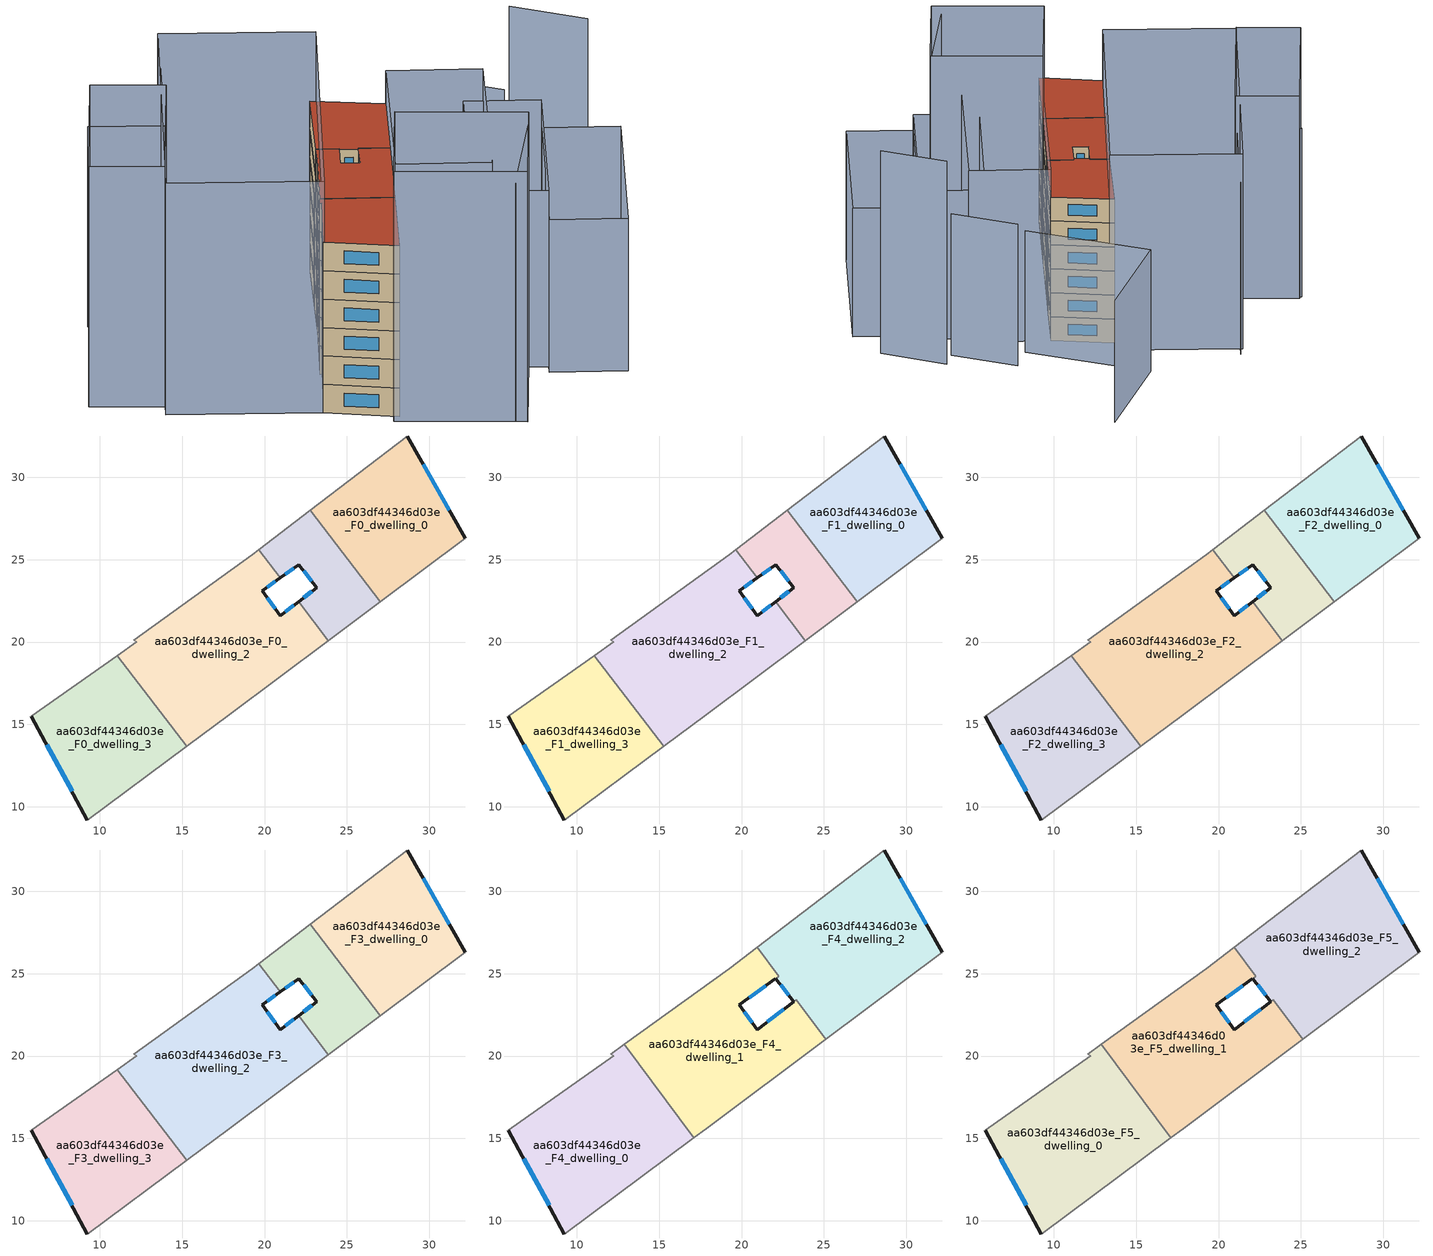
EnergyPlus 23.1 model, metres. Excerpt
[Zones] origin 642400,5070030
aa603df44346d03e_F0_dwelling_0
 floor ground (EU_floor_Construction): 28.67,32.51 32.17,26.3 27.02,22.45 22.78,27.99 z0
 wall outside (EU_wall_Construction): 32.17,26.3 28.67,32.51 z0:3
 wall adiabatic (EU_wall_Construction): 27.02,22.45 32.17,26.3 / 28.67,32.51 22.78,27.99 z0:3
 wall to aa603df44346d03e_F0_dwelling_1 (EU_wall_Construction): 22.78,27.99 27.02,22.45 z0:3
 window (EU_Window_Construction): 31.21,28.01 29.64,30.8 z0.83:2.17
aa603df44346d03e_F0_dwelling_1
 floor ground (EU_floor_Construction): 22.78,27.99 27.02,22.45 23.87,20.09 22.06,22.45 23.17,23.3 22.06,24.7 20.96,23.9 19.65,25.6 z0
 wall outside (EU_wall_Construction): 20.96,23.9 22.06,24.7 23.17,23.3 22.06,22.45 z0:3
 wall adiabatic (EU_wall_Construction): 22.78,27.99 19.65,25.6 / 23.87,20.09 27.02,22.45 z0:3
 wall to aa603df44346d03e_F0_dwelling_2 (EU_wall_Construction): 19.65,25.6 20.96,23.9 / 22.06,22.45 23.87,20.09 z0:3
 window (EU_Window_Construction): 22.37,24.32 22.86,23.69 / 21.26,24.12 21.76,24.48 / 22.86,23.07 22.37,22.68 z0.83:2.17
aa603df44346d03e_F0_dwelling_2
 floor ground (EU_floor_Construction): 20.96,23.9 19.86,23.1 20.96,21.6 22.06,22.45 23.87,20.09 17.86,15.6 15.28,13.67 11.07,19.17 12.26,20 12.06,20.1 19.26,25.3 19.65,25.6 z0
 wall outside (EU_wall_Construction): 22.06,22.45 20.96,21.6 19.86,23.1 20.96,23.9 z0:3
 wall adiabatic (EU_wall_Construction): 19.65,25.6 19.26,25.3 12.06,20.1 12.26,20 11.07,19.17 / 15.28,13.67 17.86,15.6 23.87,20.09 z0:3
 wall to aa603df44346d03e_F0_dwelling_3 (EU_wall_Construction): 11.07,19.17 15.27,13.67 z0:3
 window (EU_Window_Construction): 20.16,23.32 20.66,23.68 / 20.66,22.01 20.17,22.69 / 21.76,22.22 21.27,21.83 z0.83:2.17
aa603df44346d03e_F0_dwelling_3
 floor ground (EU_floor_Construction): 11.07,19.17 15.28,13.67 9.25,9.2 5.85,15.5 z0
 wall outside (EU_wall_Construction): 5.85,15.5 9.25,9.2 z0:3
 wall adiabatic (EU_wall_Construction): 9.25,9.2 15.28,13.67 / 11.07,19.17 5.85,15.5 z0:3
 window (EU_Window_Construction): 6.79,13.77 8.32,10.93 z0.83:2.17
aa603df44346d03e_F1_dwelling_0
 floor to aa603df44346d03e_F0_dwelling_0 (EU_floor_Construction): 28.67,32.51 32.17,26.3 27.02,22.45 22.78,27.99 z3
 wall outside (EU_wall_Construction): 32.17,26.3 28.67,32.51 z3:6
 wall adiabatic (EU_wall_Construction): 27.02,22.45 32.17,26.3 / 28.67,32.51 22.78,27.99 z3:6
 wall to aa603df44346d03e_F1_dwelling_1 (EU_wall_Construction): 22.78,27.99 27.02,22.45 z3:6
 window (EU_Window_Construction): 31.21,28.01 29.64,30.8 z3.83:5.17
aa603df44346d03e_F1_dwelling_1
 floor to aa603df44346d03e_F0_dwelling_1 (EU_floor_Construction): 22.78,27.99 27.02,22.45 23.87,20.09 22.06,22.45 23.17,23.3 22.06,24.7 20.96,23.9 19.65,25.6 z3
 wall outside (EU_wall_Construction): 20.96,23.9 22.06,24.7 23.17,23.3 22.06,22.45 z3:6
 wall adiabatic (EU_wall_Construction): 22.78,27.99 19.65,25.6 / 23.87,20.09 27.02,22.45 z3:6
 wall to aa603df44346d03e_F1_dwelling_2 (EU_wall_Construction): 19.65,25.6 20.96,23.9 / 22.06,22.45 23.87,20.09 z3:6
 window (EU_Window_Construction): 22.37,24.32 22.86,23.69 / 21.26,24.12 21.76,24.48 / 22.86,23.07 22.37,22.68 z3.83:5.17
aa603df44346d03e_F1_dwelling_2
 floor to aa603df44346d03e_F0_dwelling_2 (EU_floor_Construction): 20.96,23.9 19.86,23.1 20.96,21.6 22.06,22.45 23.87,20.09 17.86,15.6 15.27,13.67 11.07,19.17 12.26,20 12.06,20.1 19.26,25.3 19.65,25.6 z3
 wall outside (EU_wall_Construction): 22.06,22.45 20.96,21.6 19.86,23.1 20.96,23.9 z3:6
 wall adiabatic (EU_wall_Construction): 19.65,25.6 19.26,25.3 12.06,20.1 12.26,20 11.07,19.17 / 15.28,13.67 17.86,15.6 23.87,20.09 z3:6
 wall to aa603df44346d03e_F1_dwelling_3 (EU_wall_Construction): 11.07,19.17 15.27,13.67 z3:6
 window (EU_Window_Construction): 20.16,23.32 20.66,23.68 / 20.66,22.01 20.17,22.69 / 21.76,22.22 21.27,21.83 z3.83:5.17
aa603df44346d03e_F1_dwelling_3
 floor to aa603df44346d03e_F0_dwelling_3 (EU_floor_Construction): 11.07,19.17 15.27,13.67 9.25,9.2 5.85,15.5 z3
 wall outside (EU_wall_Construction): 5.85,15.5 9.25,9.2 z3:6
 wall adiabatic (EU_wall_Construction): 9.25,9.2 15.28,13.67 / 11.07,19.17 5.85,15.5 z3:6
 window (EU_Window_Construction): 6.79,13.77 8.32,10.93 z3.83:5.17
aa603df44346d03e_F2_dwelling_0
 floor to aa603df44346d03e_F1_dwelling_0 (EU_floor_Construction): 28.67,32.51 32.17,26.3 27.02,22.45 22.78,27.99 z6
 wall outside (EU_wall_Construction): 32.17,26.3 28.67,32.51 z6:9
 wall adiabatic (EU_wall_Construction): 27.02,22.45 32.17,26.3 / 28.67,32.51 22.78,27.99 z6:9
 wall to aa603df44346d03e_F2_dwelling_1 (EU_wall_Construction): 22.78,27.99 27.02,22.45 z6:9
 window (EU_Window_Construction): 31.21,28.01 29.64,30.8 z6.83:8.17
aa603df44346d03e_F2_dwelling_1
 floor to aa603df44346d03e_F1_dwelling_1 (EU_floor_Construction): 22.78,27.99 27.02,22.45 23.87,20.09 22.06,22.45 23.17,23.3 22.06,24.7 20.96,23.9 19.65,25.6 z6
 wall outside (EU_wall_Construction): 20.96,23.9 22.06,24.7 23.17,23.3 22.06,22.45 z6:9
 wall adiabatic (EU_wall_Construction): 22.78,27.99 19.65,25.6 / 23.87,20.09 27.02,22.45 z6:9
 wall to aa603df44346d03e_F2_dwelling_2 (EU_wall_Construction): 19.65,25.6 20.96,23.9 / 22.06,22.45 23.87,20.09 z6:9
 window (EU_Window_Construction): 22.37,24.32 22.86,23.69 / 21.26,24.12 21.76,24.48 / 22.86,23.07 22.37,22.68 z6.83:8.17
aa603df44346d03e_F2_dwelling_2
 floor to aa603df44346d03e_F1_dwelling_2 (EU_floor_Construction): 20.96,23.9 19.86,23.1 20.96,21.6 22.06,22.45 23.87,20.09 17.86,15.6 15.27,13.67 11.07,19.17 12.26,20 12.06,20.1 19.26,25.3 19.65,25.6 z6
 wall outside (EU_wall_Construction): 22.06,22.45 20.96,21.6 19.86,23.1 20.96,23.9 z6:9
 wall adiabatic (EU_wall_Construction): 19.65,25.6 19.26,25.3 12.06,20.1 12.26,20 11.07,19.17 / 15.28,13.67 17.86,15.6 23.87,20.09 z6:9
 wall to aa603df44346d03e_F2_dwelling_3 (EU_wall_Construction): 11.07,19.17 15.27,13.67 z6:9
 window (EU_Window_Construction): 20.16,23.32 20.66,23.68 / 20.66,22.01 20.17,22.69 / 21.76,22.22 21.27,21.83 z6.83:8.17
aa603df44346d03e_F2_dwelling_3
 floor to aa603df44346d03e_F1_dwelling_3 (EU_floor_Construction): 11.07,19.17 15.27,13.67 9.25,9.2 5.85,15.5 z6
 wall outside (EU_wall_Construction): 5.85,15.5 9.25,9.2 z6:9
 wall adiabatic (EU_wall_Construction): 9.25,9.2 15.28,13.67 / 11.07,19.17 5.85,15.5 z6:9
 window (EU_Window_Construction): 6.79,13.77 8.32,10.93 z6.83:8.17
aa603df44346d03e_F3_dwelling_0
 floor to aa603df44346d03e_F2_dwelling_0 (EU_floor_Construction): 28.67,32.51 32.17,26.3 27.02,22.45 22.78,27.99 z9
 wall outside (EU_wall_Construction): 32.17,26.3 28.67,32.51 z9:12
 wall adiabatic (EU_wall_Construction): 27.02,22.45 32.17,26.3 / 28.67,32.51 22.78,27.99 z9:12
 wall to aa603df44346d03e_F3_dwelling_1 (EU_wall_Construction): 22.78,27.99 27.02,22.45 z9:12
 window (EU_Window_Construction): 31.21,28.01 29.64,30.8 z9.83:11.17
aa603df44346d03e_F3_dwelling_1
 floor to aa603df44346d03e_F2_dwelling_1 (EU_floor_Construction): 22.78,27.99 27.02,22.45 23.87,20.09 22.06,22.45 23.17,23.3 22.06,24.7 20.96,23.9 19.65,25.6 z9
 wall outside (EU_wall_Construction): 20.96,23.9 22.06,24.7 23.17,23.3 22.06,22.45 z9:12
 wall adiabatic (EU_wall_Construction): 22.78,27.99 19.65,25.6 / 23.87,20.09 27.02,22.45 z9:12
 wall to aa603df44346d03e_F3_dwelling_2 (EU_wall_Construction): 19.65,25.6 20.96,23.9 / 22.06,22.45 23.87,20.09 z9:12
 window (EU_Window_Construction): 22.37,24.32 22.86,23.69 / 21.26,24.12 21.76,24.48 / 22.86,23.07 22.37,22.68 z9.83:11.17
aa603df44346d03e_F3_dwelling_2
 floor to aa603df44346d03e_F2_dwelling_2 (EU_floor_Construction): 20.96,23.9 19.86,23.1 20.96,21.6 22.06,22.45 23.87,20.09 17.86,15.6 15.27,13.67 11.07,19.17 12.26,20 12.06,20.1 19.26,25.3 19.65,25.6 z9
 wall outside (EU_wall_Construction): 22.06,22.45 20.96,21.6 19.86,23.1 20.96,23.9 z9:12
 wall adiabatic (EU_wall_Construction): 19.65,25.6 19.26,25.3 12.06,20.1 12.26,20 11.07,19.17 / 15.28,13.67 17.86,15.6 23.87,20.09 z9:12
 wall to aa603df44346d03e_F3_dwelling_3 (EU_wall_Construction): 11.07,19.17 15.27,13.67 z9:12
 window (EU_Window_Construction): 20.16,23.32 20.66,23.68 / 20.66,22.01 20.17,22.69 / 21.76,22.22 21.27,21.83 z9.83:11.17
aa603df44346d03e_F3_dwelling_3
 floor to aa603df44346d03e_F2_dwelling_3 (EU_floor_Construction): 11.07,19.17 15.27,13.67 9.25,9.2 5.85,15.5 z9
 wall outside (EU_wall_Construction): 5.85,15.5 9.25,9.2 z9:12
 wall adiabatic (EU_wall_Construction): 9.25,9.2 15.28,13.67 / 11.07,19.17 5.85,15.5 z9:12
 window (EU_Window_Construction): 6.79,13.77 8.32,10.93 z9.83:11.17
aa603df44346d03e_F4_dwelling_0
 floor to aa603df44346d03e_F3_dwelling_2 (EU_floor_Construction): 12.89,20.7 17.11,15.04 15.27,13.67 11.07,19.17 12.26,20 12.06,20.1 z12
 floor to aa603df44346d03e_F3_dwelling_3 (EU_floor_Construction): 11.07,19.17 15.27,13.67 9.25,9.2 5.85,15.5 z12
 wall outside (EU_wall_Construction): 5.85,15.5 9.25,9.2 z12:15
 wall adiabatic (EU_wall_Construction): 12.89,20.7 12.06,20.1 12.26,20 5.85,15.5 / 9.25,9.2 17.11,15.04 z12:15
 wall to aa603df44346d03e_F4_dwelling_1 (EU_wall_Construction): 17.11,15.04 12.89,20.7 z12:15
 window (EU_Window_Construction): 6.79,13.77 8.32,10.93 z12.83:14.17
aa603df44346d03e_F4_dwelling_1
 floor to aa603df44346d03e_F3_dwelling_2 (EU_floor_Construction): 20.96,23.9 19.86,23.1 20.96,21.6 22.06,22.45 23.87,20.09 17.86,15.6 17.11,15.04 12.89,20.7 19.26,25.3 19.65,25.6 z12
 floor to aa603df44346d03e_F3_dwelling_1 (EU_floor_Construction): 20.96,26.61 22.27,24.86 22.06,24.7 20.96,23.9 19.65,25.6 z12; 23.33,23.43 25.12,21.03 23.87,20.09 22.06,22.45 23.17,23.3 z12
 wall outside (EU_wall_Construction): 23.17,23.3 20.96,21.6 19.86,23.1 22.06,24.7 z12:15
 wall adiabatic (EU_wall_Construction): 17.11,15.04 17.86,15.6 25.12,21.03 / 20.96,26.61 19.26,25.3 12.89,20.7 z12:15
 wall to aa603df44346d03e_F4_dwelling_2 (EU_wall_Construction): 23.33,23.43 23.17,23.3 / 22.07,24.7 22.27,24.85 / 22.27,24.86 20.96,26.61 / 25.12,21.03 23.33,23.42 z12:15
 window (EU_Window_Construction): 20.47,23.54 21.46,24.26 / 20.66,22.01 20.17,22.69 / 22.56,22.83 21.57,22.07 z12.83:14.17
aa603df44346d03e_F4_dwelling_2
 floor to aa603df44346d03e_F3_dwelling_0 (EU_floor_Construction): 28.67,32.51 32.17,26.3 27.02,22.45 22.78,27.99 z12
 floor to aa603df44346d03e_F3_dwelling_1 (EU_floor_Construction): 22.78,27.99 27.02,22.45 25.12,21.03 23.33,23.43 23.17,23.3 22.07,24.7 22.27,24.85 20.96,26.61 z12
 wall outside (EU_wall_Construction): 32.17,26.3 28.67,32.51 / 22.06,24.7 23.17,23.3 z12:15
 wall adiabatic (EU_wall_Construction): 28.67,32.51 20.96,26.61 / 25.12,21.03 32.17,26.3 z12:15
 window (EU_Window_Construction): 31.21,28.01 29.64,30.8 / 22.37,24.32 22.86,23.69 z12.83:14.17
aa603df44346d03e_F5_dwelling_0
 floor to aa603df44346d03e_F4_dwelling_0 (EU_floor_Construction): 12.89,20.7 17.11,15.04 9.25,9.2 5.85,15.5 12.26,20 12.06,20.1 z15
 wall outside (EU_wall_Construction): 5.85,15.5 9.25,9.2 z15:18
 wall adiabatic (EU_wall_Construction): 12.89,20.7 12.06,20.1 12.26,20 5.85,15.5 / 9.25,9.2 17.11,15.04 z15:18
 wall to aa603df44346d03e_F5_dwelling_1 (EU_wall_Construction): 17.11,15.04 12.89,20.7 z15:18
 window (EU_Window_Construction): 6.79,13.77 8.32,10.93 z15.83:17.17
 roof outside (EU_roof_Construction): 17.11,15.04 12.89,20.7 12.06,20.1 12.26,20 5.85,15.5 9.25,9.2 z18
aa603df44346d03e_F5_dwelling_1
 floor to aa603df44346d03e_F4_dwelling_1 (EU_floor_Construction): 22.27,24.86 22.06,24.7 19.86,23.1 20.96,21.6 23.17,23.3 23.33,23.43 25.12,21.03 17.86,15.6 17.11,15.04 12.89,20.7 19.26,25.3 20.96,26.61 z15
 wall outside (EU_wall_Construction): 23.17,23.3 20.96,21.6 19.86,23.1 22.06,24.7 z15:18
 wall adiabatic (EU_wall_Construction): 17.11,15.04 17.86,15.6 25.12,21.03 / 20.96,26.61 19.26,25.3 12.89,20.7 z15:18
 wall to aa603df44346d03e_F5_dwelling_2 (EU_wall_Construction): 23.33,23.43 23.17,23.3 / 22.07,24.7 22.27,24.85 / 22.27,24.86 20.96,26.61 / 25.12,21.03 23.33,23.42 z15:18
 window (EU_Window_Construction): 20.47,23.54 21.46,24.26 / 20.66,22.01 20.17,22.69 / 22.56,22.83 21.57,22.07 z15.83:17.17
 roof outside (EU_roof_Construction): 25.12,21.03 23.33,23.43 23.17,23.3 20.96,21.6 19.86,23.1 22.06,24.7 22.27,24.86 20.96,26.61 19.26,25.3 12.89,20.7 17.11,15.04 17.86,15.6 z18
aa603df44346d03e_F5_dwelling_2
 floor to aa603df44346d03e_F4_dwelling_2 (EU_floor_Construction): 28.67,32.51 32.17,26.3 25.12,21.03 23.33,23.42 23.17,23.3 22.07,24.7 22.27,24.85 20.96,26.61 z15
 wall outside (EU_wall_Construction): 32.17,26.3 28.67,32.51 / 22.06,24.7 23.17,23.3 z15:18
 wall adiabatic (EU_wall_Construction): 28.67,32.51 20.96,26.61 / 25.12,21.03 32.17,26.3 z15:18
 window (EU_Window_Construction): 31.21,28.01 29.64,30.8 / 22.37,24.32 22.86,23.69 z15.83:17.17
 roof outside (EU_roof_Construction): 32.17,26.3 28.67,32.51 20.96,26.61 22.27,24.85 22.07,24.7 23.17,23.3 23.33,23.43 25.12,21.03 z18
shading: 25.01,5.32 15.05,-1.31 / 15.05,-1.31 8.11,9.1 / 8.11,9.1 18.07,15.73 / 18.07,15.73 25.01,5.32 z0:26.4; 14.52,-0.33 24.45,4.99 / 45.26,12.39 43.28,19.89 z0:25.4; 24.48,2.64 39.37,13.59 / 39.37,13.59 43.76,7.63 / 43.76,7.63 28.86,-3.32 / 28.86,-3.32 24.48,2.64 z0:16.1; 40.09,14.12 25.36,3.29 / 25.36,3.29 21.04,9.16 / 21.04,9.16 35.77,19.99 / 35.77,19.99 40.09,14.12 z0:18.6; 17.05,14.99 32.17,26.3 / 32.17,26.3 37.6,19.04 / 37.6,19.04 22.48,7.73 / 22.48,7.73 17.05,14.99 z0:21.5; 41.19,19.09 39.16,26.65 z0:17.7; -2.72,27.46 21.77,45.02 / 21.77,45.02 30.38,33 / 30.38,33 5.89,15.44 / 5.89,15.44 -2.72,27.46 z0:24.4; -5.42,34.34 8.22,43.46 / 8.22,43.46 12.2,37.51 / 12.2,37.51 -1.43,28.39 / -1.43,28.39 -5.42,34.34 z0:25.3; 23.01,45.6 12.06,37.61 / 12.06,37.61 7.82,43.44 z0:21.1; 36,25.49 31.98,39.61 / 31.98,39.61 44.27,43.12 z0:15.2
[Building]
EU S2 Campaign: North Axis=0; Terrain=City; Solar Distribution=FullExterior
[Site:Location]
Lyon-Bron: Latitude=45.75; Longitude=5; Time Zone=1; Elevation=198
[SizingPeriod:WeatherFileDays]
AnnualSizingPeriod: Begin Month=1; Begin Day of Month=1; End Month=12; End Day of Month=31; Day of Week for Start Day=Monday; Use Weather File Daylight Saving Period=No; Use Weather File Rain and Snow Indicators=No
[MATERIAL]
EU_InternalMass_Material: Roughness=MediumRough; Thickness=0.1; Conductivity=1; Density=1800; Specific Heat=900; Thermal Absorptance=0.9; Solar Absorptance=0.7; Visible Absorptance=0.7
[MATERIAL:NOMASS] Roughness=MediumRough; Thermal Absorptance=0.9; Solar Absorptance=0.7; Visible Absorptance=0.7
Name | Thermal Resistance
EU_wall_NoMass | 0.87146
EU_roof_NoMass | 0.842276
EU_floor_NoMass | 0.496999
[WINDOWMATERIAL:SIMPLEGLAZINGSYSTEM]
EU_Window_SimpleGlazing: UFactor=2.2525; Solar Heat Gain Coefficient=0.76; Visible Transmittance=0.76
[CONSTRUCTION]
EU_wall_Construction: EU_wall_NoMass
EU_roof_Construction: EU_roof_NoMass
EU_floor_Construction: EU_floor_NoMass
EU_Window_Construction: EU_Window_SimpleGlazing
EU_InternalMass_Construction: EU_InternalMass_Material
[ZONE] Type=1; Multiplier=1; Ceiling Height=autocalculate; Floor Area=autocalculate; Part of Total Floor Area=Yes
Name | Volume
aa603df44346d03e_F0_dwelling_0; aa603df44346d03e_F1_dwelling_0; aa603df44346d03e_F2_dwelling_0; aa603df44346d03e_F3_dwelling_0 | 146
aa603df44346d03e_F4_dwelling_0; aa603df44346d03e_F5_dwelling_0 | 194.65
aa603df44346d03e_F0_dwelling_1 | 74.6799
aa603df44346d03e_F1_dwelling_1; aa603df44346d03e_F2_dwelling_1; aa603df44346d03e_F3_dwelling_1 | 74.6807
aa603df44346d03e_F4_dwelling_1 | 193.433
aa603df44346d03e_F5_dwelling_1 | 193.436
aa603df44346d03e_F0_dwelling_2 | 217.306
aa603df44346d03e_F1_dwelling_2; aa603df44346d03e_F2_dwelling_2; aa603df44346d03e_F3_dwelling_2 | 217.304
aa603df44346d03e_F4_dwelling_2 | 195.891
aa603df44346d03e_F5_dwelling_2 | 195.898
aa603df44346d03e_F0_dwelling_3 | 146.013
aa603df44346d03e_F1_dwelling_3; aa603df44346d03e_F2_dwelling_3; aa603df44346d03e_F3_dwelling_3 | 146.015
[INTERNALMASS] Construction=EU_InternalMass_Construction
Name | Zone or ZoneList | Surface Area
aa603df44346d03e_F0_dwelling_0_EU_InternalMass | aa603df44346d03e_F0_dwelling_0 | 48.6667
aa603df44346d03e_F0_dwelling_1_EU_InternalMass | aa603df44346d03e_F0_dwelling_1 | 24.8934
aa603df44346d03e_F0_dwelling_2_EU_InternalMass | aa603df44346d03e_F0_dwelling_2 | 72.4354
aa603df44346d03e_F0_dwelling_3_EU_InternalMass | aa603df44346d03e_F0_dwelling_3 | 48.6713
aa603df44346d03e_F1_dwelling_0_EU_InternalMass | aa603df44346d03e_F1_dwelling_0 | 48.6667
aa603df44346d03e_F1_dwelling_1_EU_InternalMass | aa603df44346d03e_F1_dwelling_1 | 24.8934
aa603df44346d03e_F1_dwelling_2_EU_InternalMass | aa603df44346d03e_F1_dwelling_2 | 72.4354
aa603df44346d03e_F1_dwelling_3_EU_InternalMass | aa603df44346d03e_F1_dwelling_3 | 48.6713
aa603df44346d03e_F2_dwelling_0_EU_InternalMass | aa603df44346d03e_F2_dwelling_0 | 48.6667
aa603df44346d03e_F2_dwelling_1_EU_InternalMass | aa603df44346d03e_F2_dwelling_1 | 24.8934
aa603df44346d03e_F2_dwelling_2_EU_InternalMass | aa603df44346d03e_F2_dwelling_2 | 72.4354
aa603df44346d03e_F2_dwelling_3_EU_InternalMass | aa603df44346d03e_F2_dwelling_3 | 48.6713
aa603df44346d03e_F3_dwelling_0_EU_InternalMass | aa603df44346d03e_F3_dwelling_0 | 48.6667
aa603df44346d03e_F3_dwelling_1_EU_InternalMass | aa603df44346d03e_F3_dwelling_1 | 24.8934
aa603df44346d03e_F3_dwelling_2_EU_InternalMass | aa603df44346d03e_F3_dwelling_2 | 72.4354
aa603df44346d03e_F3_dwelling_3_EU_InternalMass | aa603df44346d03e_F3_dwelling_3 | 48.6713
aa603df44346d03e_F4_dwelling_0_EU_InternalMass | aa603df44346d03e_F4_dwelling_0 | 64.8833
aa603df44346d03e_F4_dwelling_1_EU_InternalMass | aa603df44346d03e_F4_dwelling_1 | 64.4784
aa603df44346d03e_F4_dwelling_2_EU_InternalMass | aa603df44346d03e_F4_dwelling_2 | 65.2987
aa603df44346d03e_F5_dwelling_0_EU_InternalMass | aa603df44346d03e_F5_dwelling_0 | 64.8833
aa603df44346d03e_F5_dwelling_1_EU_InternalMass | aa603df44346d03e_F5_dwelling_1 | 64.4784
aa603df44346d03e_F5_dwelling_2_EU_InternalMass | aa603df44346d03e_F5_dwelling_2 | 65.2987
[OTHEREQUIPMENT] Fuel Type=Electricity; Design Level Calculation Method=Watts/Area; Power per Zone Floor Area=1; Fraction Latent=0; Fraction Radiant=0; Fraction Lost=0; Carbon Dioxide Generation Rate=0; EndUse Subcategory=EU_Step8_InternalGains
Name | Zone or ZoneList or Space or SpaceList | Schedule
EU_Step8_InternalGain_aa603df44346d03e_F0_dwelling_0_f000 | aa603df44346d03e_F0_dwelling_0 | EU_Step8_GainSchedule_aa603df44346d03e_F0_dwelling_0_f000
EU_Step8_InternalGain_aa603df44346d03e_F0_dwelling_1_f000 | aa603df44346d03e_F0_dwelling_1 | EU_Step8_GainSchedule_aa603df44346d03e_F0_dwelling_1_f000
EU_Step8_InternalGain_aa603df44346d03e_F0_dwelling_2_f000 | aa603df44346d03e_F0_dwelling_2 | EU_Step8_GainSchedule_aa603df44346d03e_F0_dwelling_2_f000
EU_Step8_InternalGain_aa603df44346d03e_F0_dwelling_3_f000 | aa603df44346d03e_F0_dwelling_3 | EU_Step8_GainSchedule_aa603df44346d03e_F0_dwelling_3_f000
EU_Step8_InternalGain_aa603df44346d03e_F1_dwelling_0_f000 | aa603df44346d03e_F1_dwelling_0 | EU_Step8_GainSchedule_aa603df44346d03e_F1_dwelling_0_f000
EU_Step8_InternalGain_aa603df44346d03e_F1_dwelling_1_f000 | aa603df44346d03e_F1_dwelling_1 | EU_Step8_GainSchedule_aa603df44346d03e_F1_dwelling_1_f000
EU_Step8_InternalGain_aa603df44346d03e_F1_dwelling_2_f000 | aa603df44346d03e_F1_dwelling_2 | EU_Step8_GainSchedule_aa603df44346d03e_F1_dwelling_2_f000
EU_Step8_InternalGain_aa603df44346d03e_F1_dwelling_3_f000 | aa603df44346d03e_F1_dwelling_3 | EU_Step8_GainSchedule_aa603df44346d03e_F1_dwelling_3_f000
EU_Step8_InternalGain_aa603df44346d03e_F2_dwelling_0_f000 | aa603df44346d03e_F2_dwelling_0 | EU_Step8_GainSchedule_aa603df44346d03e_F2_dwelling_0_f000
EU_Step8_InternalGain_aa603df44346d03e_F2_dwelling_1_f000 | aa603df44346d03e_F2_dwelling_1 | EU_Step8_GainSchedule_aa603df44346d03e_F2_dwelling_1_f000
EU_Step8_InternalGain_aa603df44346d03e_F2_dwelling_2_f000 | aa603df44346d03e_F2_dwelling_2 | EU_Step8_GainSchedule_aa603df44346d03e_F2_dwelling_2_f000
EU_Step8_InternalGain_aa603df44346d03e_F2_dwelling_3_f000 | aa603df44346d03e_F2_dwelling_3 | EU_Step8_GainSchedule_aa603df44346d03e_F2_dwelling_3_f000
EU_Step8_InternalGain_aa603df44346d03e_F3_dwelling_0_f000 | aa603df44346d03e_F3_dwelling_0 | EU_Step8_GainSchedule_aa603df44346d03e_F3_dwelling_0_f000
EU_Step8_InternalGain_aa603df44346d03e_F3_dwelling_1_f000 | aa603df44346d03e_F3_dwelling_1 | EU_Step8_GainSchedule_aa603df44346d03e_F3_dwelling_1_f000
EU_Step8_InternalGain_aa603df44346d03e_F3_dwelling_2_f000 | aa603df44346d03e_F3_dwelling_2 | EU_Step8_GainSchedule_aa603df44346d03e_F3_dwelling_2_f000
EU_Step8_InternalGain_aa603df44346d03e_F3_dwelling_3_f000 | aa603df44346d03e_F3_dwelling_3 | EU_Step8_GainSchedule_aa603df44346d03e_F3_dwelling_3_f000
EU_Step8_InternalGain_aa603df44346d03e_F4_dwelling_0_f000 | aa603df44346d03e_F4_dwelling_0 | EU_Step8_GainSchedule_aa603df44346d03e_F4_dwelling_0_f000
EU_Step8_InternalGain_aa603df44346d03e_F4_dwelling_1_f000 | aa603df44346d03e_F4_dwelling_1 | EU_Step8_GainSchedule_aa603df44346d03e_F4_dwelling_1_f000
EU_Step8_InternalGain_aa603df44346d03e_F4_dwelling_2_f000 | aa603df44346d03e_F4_dwelling_2 | EU_Step8_GainSchedule_aa603df44346d03e_F4_dwelling_2_f000
EU_Step8_InternalGain_aa603df44346d03e_F5_dwelling_0_f000 | aa603df44346d03e_F5_dwelling_0 | EU_Step8_GainSchedule_aa603df44346d03e_F5_dwelling_0_f000
EU_Step8_InternalGain_aa603df44346d03e_F5_dwelling_1_f000 | aa603df44346d03e_F5_dwelling_1 | EU_Step8_GainSchedule_aa603df44346d03e_F5_dwelling_1_f000
EU_Step8_InternalGain_aa603df44346d03e_F5_dwelling_2_f000 | aa603df44346d03e_F5_dwelling_2 | EU_Step8_GainSchedule_aa603df44346d03e_F5_dwelling_2_f000
[ZONEVENTILATION:DESIGNFLOWRATE] Schedule=EU_AlwaysOn; Design Flow Rate Calculation Method=AirChanges/Hour; Air Changes per Hour=0.425; Ventilation Type=Natural; Fan Pressure Rise=0; Fan Total Efficiency=1; Constant Term Coefficient=1; Temperature Term Coefficient=0; Velocity Term Coefficient=0; Velocity Squared Term Coefficient=0; Minimum Indoor Temperature=-100; Maximum Indoor Temperature=100; Delta Temperature=-100; Minimum Outdoor Temperature=-100; Maximum Outdoor Temperature=100; Maximum Wind Speed=40
Name | Zone or ZoneList or Space or SpaceList
EU_ConstantAir_aa603df44346d03e_F0_dwelling_0 | aa603df44346d03e_F0_dwelling_0
EU_ConstantAir_aa603df44346d03e_F0_dwelling_1 | aa603df44346d03e_F0_dwelling_1
EU_ConstantAir_aa603df44346d03e_F0_dwelling_2 | aa603df44346d03e_F0_dwelling_2
EU_ConstantAir_aa603df44346d03e_F0_dwelling_3 | aa603df44346d03e_F0_dwelling_3
EU_ConstantAir_aa603df44346d03e_F1_dwelling_0 | aa603df44346d03e_F1_dwelling_0
EU_ConstantAir_aa603df44346d03e_F1_dwelling_1 | aa603df44346d03e_F1_dwelling_1
EU_ConstantAir_aa603df44346d03e_F1_dwelling_2 | aa603df44346d03e_F1_dwelling_2
EU_ConstantAir_aa603df44346d03e_F1_dwelling_3 | aa603df44346d03e_F1_dwelling_3
EU_ConstantAir_aa603df44346d03e_F2_dwelling_0 | aa603df44346d03e_F2_dwelling_0
EU_ConstantAir_aa603df44346d03e_F2_dwelling_1 | aa603df44346d03e_F2_dwelling_1
EU_ConstantAir_aa603df44346d03e_F2_dwelling_2 | aa603df44346d03e_F2_dwelling_2
EU_ConstantAir_aa603df44346d03e_F2_dwelling_3 | aa603df44346d03e_F2_dwelling_3
EU_ConstantAir_aa603df44346d03e_F3_dwelling_0 | aa603df44346d03e_F3_dwelling_0
EU_ConstantAir_aa603df44346d03e_F3_dwelling_1 | aa603df44346d03e_F3_dwelling_1
EU_ConstantAir_aa603df44346d03e_F3_dwelling_2 | aa603df44346d03e_F3_dwelling_2
EU_ConstantAir_aa603df44346d03e_F3_dwelling_3 | aa603df44346d03e_F3_dwelling_3
EU_ConstantAir_aa603df44346d03e_F4_dwelling_0 | aa603df44346d03e_F4_dwelling_0
EU_ConstantAir_aa603df44346d03e_F4_dwelling_1 | aa603df44346d03e_F4_dwelling_1
EU_ConstantAir_aa603df44346d03e_F4_dwelling_2 | aa603df44346d03e_F4_dwelling_2
EU_ConstantAir_aa603df44346d03e_F5_dwelling_0 | aa603df44346d03e_F5_dwelling_0
EU_ConstantAir_aa603df44346d03e_F5_dwelling_1 | aa603df44346d03e_F5_dwelling_1
EU_ConstantAir_aa603df44346d03e_F5_dwelling_2 | aa603df44346d03e_F5_dwelling_2
[HVACTEMPLATE:THERMOSTAT] Constant Heating Setpoint=20; Constant Cooling Setpoint=50
EU_HeatOnly_aa603df44346d03e_F0_dwelling_0; EU_HeatOnly_aa603df44346d03e_F0_dwelling_1; EU_HeatOnly_aa603df44346d03e_F0_dwelling_2; EU_HeatOnly_aa603df44346d03e_F0_dwelling_3; EU_HeatOnly_aa603df44346d03e_F1_dwelling_0; EU_HeatOnly_aa603df44346d03e_F1_dwelling_1; EU_HeatOnly_aa603df44346d03e_F1_dwelling_2; EU_HeatOnly_aa603df44346d03e_F1_dwelling_3; EU_HeatOnly_aa603df44346d03e_F2_dwelling_0; EU_HeatOnly_aa603df44346d03e_F2_dwelling_1; EU_HeatOnly_aa603df44346d03e_F2_dwelling_2; EU_HeatOnly_aa603df44346d03e_F2_dwelling_3; EU_HeatOnly_aa603df44346d03e_F3_dwelling_0; EU_HeatOnly_aa603df44346d03e_F3_dwelling_1; EU_HeatOnly_aa603df44346d03e_F3_dwelling_2; EU_HeatOnly_aa603df44346d03e_F3_dwelling_3; EU_HeatOnly_aa603df44346d03e_F4_dwelling_0; EU_HeatOnly_aa603df44346d03e_F4_dwelling_1; EU_HeatOnly_aa603df44346d03e_F4_dwelling_2; EU_HeatOnly_aa603df44346d03e_F5_dwelling_0; EU_HeatOnly_aa603df44346d03e_F5_dwelling_1; EU_HeatOnly_aa603df44346d03e_F5_dwelling_2
[HVACTEMPLATE:ZONE:IDEALLOADSAIRSYSTEM] System Availability Schedule=EU_AlwaysOn; Maximum Heating Supply Air Temperature=50; Minimum Cooling Supply Air Temperature=13; Maximum Heating Supply Air Humidity Ratio=0.0156; Minimum Cooling Supply Air Humidity Ratio=0.0077; Heating Limit=NoLimit; Cooling Limit=NoLimit; Heating Availability Schedule=EU_AlwaysOn; Cooling Availability Schedule=EU_CoolingOff; Dehumidification Control Type=ConstantSensibleHeatRatio; Cooling Sensible Heat Ratio=0.7; Dehumidification Setpoint=60; Humidification Control Type=None; Humidification Setpoint=30; Outdoor Air Method=None; Outdoor Air Flow Rate per Person=0.00944; Outdoor Air Flow Rate per Zone Floor Area=0; Outdoor Air Flow Rate per Zone=0; Demand Controlled Ventilation Type=None; Outdoor Air Economizer Type=NoEconomizer; Heat Recovery Type=None; Sensible Heat Recovery Effectiveness=0.7; Latent Heat Recovery Effectiveness=0.65
Name | Template Thermostat
aa603df44346d03e_F0_dwelling_0 | EU_HeatOnly_aa603df44346d03e_F0_dwelling_0
aa603df44346d03e_F0_dwelling_1 | EU_HeatOnly_aa603df44346d03e_F0_dwelling_1
aa603df44346d03e_F0_dwelling_2 | EU_HeatOnly_aa603df44346d03e_F0_dwelling_2
aa603df44346d03e_F0_dwelling_3 | EU_HeatOnly_aa603df44346d03e_F0_dwelling_3
aa603df44346d03e_F1_dwelling_0 | EU_HeatOnly_aa603df44346d03e_F1_dwelling_0
aa603df44346d03e_F1_dwelling_1 | EU_HeatOnly_aa603df44346d03e_F1_dwelling_1
aa603df44346d03e_F1_dwelling_2 | EU_HeatOnly_aa603df44346d03e_F1_dwelling_2
aa603df44346d03e_F1_dwelling_3 | EU_HeatOnly_aa603df44346d03e_F1_dwelling_3
aa603df44346d03e_F2_dwelling_0 | EU_HeatOnly_aa603df44346d03e_F2_dwelling_0
aa603df44346d03e_F2_dwelling_1 | EU_HeatOnly_aa603df44346d03e_F2_dwelling_1
aa603df44346d03e_F2_dwelling_2 | EU_HeatOnly_aa603df44346d03e_F2_dwelling_2
aa603df44346d03e_F2_dwelling_3 | EU_HeatOnly_aa603df44346d03e_F2_dwelling_3
aa603df44346d03e_F3_dwelling_0 | EU_HeatOnly_aa603df44346d03e_F3_dwelling_0
aa603df44346d03e_F3_dwelling_1 | EU_HeatOnly_aa603df44346d03e_F3_dwelling_1
aa603df44346d03e_F3_dwelling_2 | EU_HeatOnly_aa603df44346d03e_F3_dwelling_2
aa603df44346d03e_F3_dwelling_3 | EU_HeatOnly_aa603df44346d03e_F3_dwelling_3
aa603df44346d03e_F4_dwelling_0 | EU_HeatOnly_aa603df44346d03e_F4_dwelling_0
aa603df44346d03e_F4_dwelling_1 | EU_HeatOnly_aa603df44346d03e_F4_dwelling_1
aa603df44346d03e_F4_dwelling_2 | EU_HeatOnly_aa603df44346d03e_F4_dwelling_2
aa603df44346d03e_F5_dwelling_0 | EU_HeatOnly_aa603df44346d03e_F5_dwelling_0
aa603df44346d03e_F5_dwelling_1 | EU_HeatOnly_aa603df44346d03e_F5_dwelling_1
aa603df44346d03e_F5_dwelling_2 | EU_HeatOnly_aa603df44346d03e_F5_dwelling_2
[SIZING:ZONE] Zone Cooling Design Supply Air Temperature Input Method=SupplyAirTemperature; Zone Cooling Design Supply Air Temperature=13; Zone Heating Design Supply Air Temperature Input Method=SupplyAirTemperature; Zone Heating Design Supply Air Temperature=50; Zone Cooling Design Supply Air Humidity Ratio=0.008; Zone Heating Design Supply Air Humidity Ratio=0.008; Cooling Design Air Flow Method=DesignDay; Cooling Design Air Flow Rate=0; Cooling Minimum Air Flow per Zone Floor Area=0.000762; Cooling Minimum Air Flow=0; Cooling Minimum Air Flow Fraction=0.2; Heating Design Air Flow Method=DesignDay; Heating Design Air Flow Rate=0; Heating Maximum Air Flow per Zone Floor Area=0.002032; Heating Maximum Air Flow=0.141576; Heating Maximum Air Flow Fraction=0.3; Account for Dedicated Outdoor Air System=No; Dedicated Outdoor Air System Control Strategy=NeutralSupplyAir; Dedicated Outdoor Air Low Setpoint Temperature for Design=autosize; Dedicated Outdoor Air High Setpoint Temperature for Design=autosize; Zone Load Sizing Method=Sensible Load Only No Latent Load; Zone Latent Cooling Design Supply Air Humidity Ratio Input Method=HumidityRatioDifference; Zone Cooling Design Supply Air Humidity Ratio Difference=0.005; Zone Latent Heating Design Supply Air Humidity Ratio Input Method=HumidityRatioDifference; Zone Humidification Design Supply Air Humidity Ratio Difference=0.005
aa603df44346d03e_F0_dwelling_0; aa603df44346d03e_F0_dwelling_1; aa603df44346d03e_F0_dwelling_2; aa603df44346d03e_F0_dwelling_3; aa603df44346d03e_F1_dwelling_0; aa603df44346d03e_F1_dwelling_1; aa603df44346d03e_F1_dwelling_2; aa603df44346d03e_F1_dwelling_3; aa603df44346d03e_F2_dwelling_0; aa603df44346d03e_F2_dwelling_1; aa603df44346d03e_F2_dwelling_2; aa603df44346d03e_F2_dwelling_3; aa603df44346d03e_F3_dwelling_0; aa603df44346d03e_F3_dwelling_1; aa603df44346d03e_F3_dwelling_2; aa603df44346d03e_F3_dwelling_3; aa603df44346d03e_F4_dwelling_0; aa603df44346d03e_F4_dwelling_1; aa603df44346d03e_F4_dwelling_2; aa603df44346d03e_F5_dwelling_0; aa603df44346d03e_F5_dwelling_1; aa603df44346d03e_F5_dwelling_2
[SCHEDULE:CONSTANT]
Name | Hourly Value
EU_AlwaysOn | 1
EU_CoolingOff | 0
[SCHEDULE:FILE] Column Number=1; Rows to Skip at Top=0; Number of Hours of Data=8760; Column Separator=Comma; Interpolate to Timestep=No; Minutes per Item=60; Adjust Schedule for Daylight Savings=Yes
Name | File
EU_Step8_GainSchedule_aa603df44346d03e_F0_dwelling_0_f000 | ../../schedules/aa603df44346d03e/aa603df44346d03e_F0_dwelling_0_f000_gain.csv
EU_Step8_GainSchedule_aa603df44346d03e_F0_dwelling_1_f000 | ../../schedules/aa603df44346d03e/aa603df44346d03e_F0_dwelling_1_f000_gain.csv
EU_Step8_GainSchedule_aa603df44346d03e_F0_dwelling_2_f000 | ../../schedules/aa603df44346d03e/aa603df44346d03e_F0_dwelling_2_f000_gain.csv
EU_Step8_GainSchedule_aa603df44346d03e_F0_dwelling_3_f000 | ../../schedules/aa603df44346d03e/aa603df44346d03e_F0_dwelling_3_f000_gain.csv
EU_Step8_GainSchedule_aa603df44346d03e_F1_dwelling_0_f000 | ../../schedules/aa603df44346d03e/aa603df44346d03e_F1_dwelling_0_f000_gain.csv
EU_Step8_GainSchedule_aa603df44346d03e_F1_dwelling_1_f000 | ../../schedules/aa603df44346d03e/aa603df44346d03e_F1_dwelling_1_f000_gain.csv
EU_Step8_GainSchedule_aa603df44346d03e_F1_dwelling_2_f000 | ../../schedules/aa603df44346d03e/aa603df44346d03e_F1_dwelling_2_f000_gain.csv
EU_Step8_GainSchedule_aa603df44346d03e_F1_dwelling_3_f000 | ../../schedules/aa603df44346d03e/aa603df44346d03e_F1_dwelling_3_f000_gain.csv
EU_Step8_GainSchedule_aa603df44346d03e_F2_dwelling_0_f000 | ../../schedules/aa603df44346d03e/aa603df44346d03e_F2_dwelling_0_f000_gain.csv
EU_Step8_GainSchedule_aa603df44346d03e_F2_dwelling_1_f000 | ../../schedules/aa603df44346d03e/aa603df44346d03e_F2_dwelling_1_f000_gain.csv
EU_Step8_GainSchedule_aa603df44346d03e_F2_dwelling_2_f000 | ../../schedules/aa603df44346d03e/aa603df44346d03e_F2_dwelling_2_f000_gain.csv
EU_Step8_GainSchedule_aa603df44346d03e_F2_dwelling_3_f000 | ../../schedules/aa603df44346d03e/aa603df44346d03e_F2_dwelling_3_f000_gain.csv
EU_Step8_GainSchedule_aa603df44346d03e_F3_dwelling_0_f000 | ../../schedules/aa603df44346d03e/aa603df44346d03e_F3_dwelling_0_f000_gain.csv
EU_Step8_GainSchedule_aa603df44346d03e_F3_dwelling_1_f000 | ../../schedules/aa603df44346d03e/aa603df44346d03e_F3_dwelling_1_f000_gain.csv
EU_Step8_GainSchedule_aa603df44346d03e_F3_dwelling_2_f000 | ../../schedules/aa603df44346d03e/aa603df44346d03e_F3_dwelling_2_f000_gain.csv
EU_Step8_GainSchedule_aa603df44346d03e_F3_dwelling_3_f000 | ../../schedules/aa603df44346d03e/aa603df44346d03e_F3_dwelling_3_f000_gain.csv
EU_Step8_GainSchedule_aa603df44346d03e_F4_dwelling_0_f000 | ../../schedules/aa603df44346d03e/aa603df44346d03e_F4_dwelling_0_f000_gain.csv
EU_Step8_GainSchedule_aa603df44346d03e_F4_dwelling_1_f000 | ../../schedules/aa603df44346d03e/aa603df44346d03e_F4_dwelling_1_f000_gain.csv
EU_Step8_GainSchedule_aa603df44346d03e_F4_dwelling_2_f000 | ../../schedules/aa603df44346d03e/aa603df44346d03e_F4_dwelling_2_f000_gain.csv
EU_Step8_GainSchedule_aa603df44346d03e_F5_dwelling_0_f000 | ../../schedules/aa603df44346d03e/aa603df44346d03e_F5_dwelling_0_f000_gain.csv
EU_Step8_GainSchedule_aa603df44346d03e_F5_dwelling_1_f000 | ../../schedules/aa603df44346d03e/aa603df44346d03e_F5_dwelling_1_f000_gain.csv
EU_Step8_GainSchedule_aa603df44346d03e_F5_dwelling_2_f000 | ../../schedules/aa603df44346d03e/aa603df44346d03e_F5_dwelling_2_f000_gain.csv
